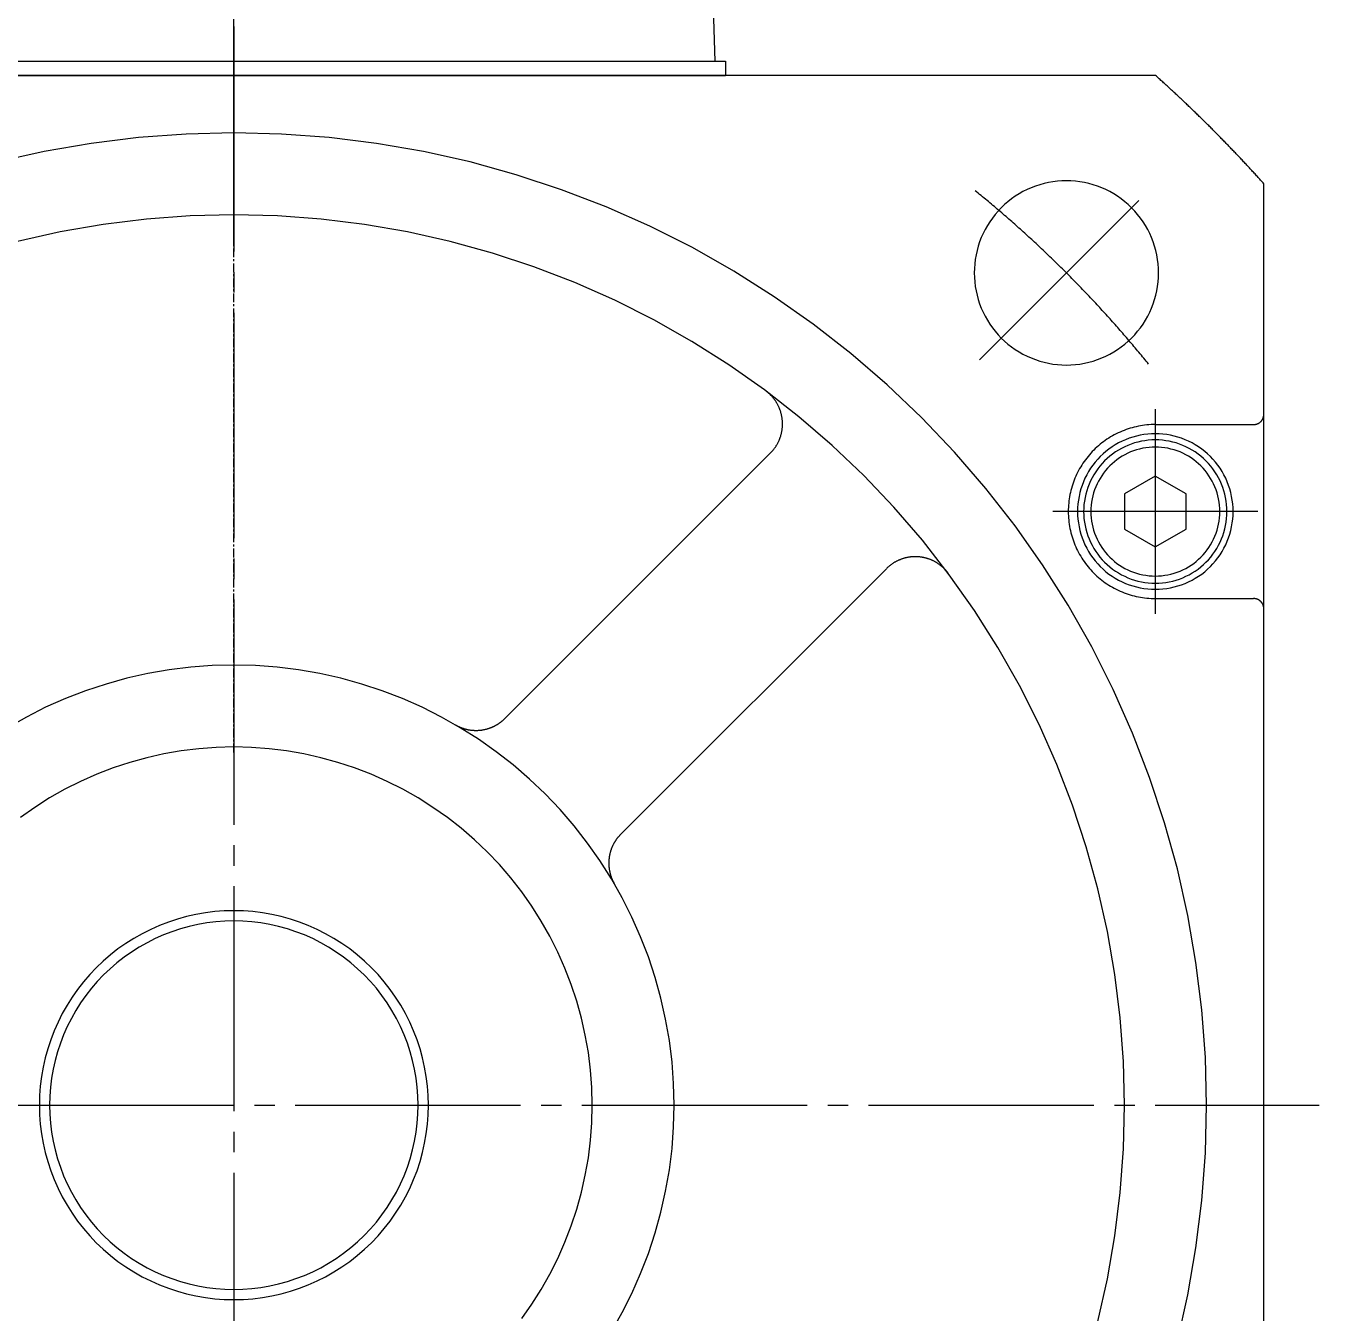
# Model space of a CAD drawing. Extents: x 0 to 632, y 0 to 332.
# Drawn here: x 569.2 to 632.3, y 216.3 to 279.2 of the extents above; entities that cross this region are included whole.
import ezdxf

# ---------------------------------------------------------------- set-up
doc = ezdxf.new("R2010")
doc.units = 0
doc.linetypes.add('DASH_CENTER', pattern=[14, 11, -1, 1, -1])
doc.layers.get('0').update_dxf_attribs({"linetype": 'CONTINUOUS'})

# ---------------------------------------------------------------- blocks, each defined once
blk = doc.blocks.new('TOP', base_point=(-57215.3, 16665.6))
at = {"color": 1, "linetype": 'DASH_CENTER'}
for p, q in [((-21952.1, 16121), (-21952.1, 17679.6)), ((-22688.7, 16324.5), (-22688.7, 16070.5))]:
    blk.add_line(p, q, dxfattribs=at)

msp = doc.modelspace()

# ---------------------------------------------------------------- linework, layer by layer
at = {"color": 1, "linetype": 'DASH_CENTER'}
for p, q in [((579.333, 268.47), (579.333, 332.112)), ((579.333, 279.182), (579.333, 173.482)), ((615.749, 262.898), (624.234, 271.383)), ((624.333, 260.482), (624.333, 250.482)), ((629.333, 255.482), (619.333, 255.482)), ((526.333, 226.482), (632.333, 226.482))]:
    msp.add_line(p, q, dxfattribs=at)
at = {"color": 7, "linetype": 'CONTINUOUS'}
for p, q in [((602.833, 277.482), (601.876, 310.303)), ((555.328, 277.482), (579.333, 277.482)), ((579.333, 277.482), (603.337, 277.482)), ((603.337, 277.482), (603.337, 276.782)), ((624.345, 276.782), (534.32, 276.782)), ((555.328, 276.782), (603.337, 276.782)), ((579.333, 276.782), (602.837, 276.782)), ((629.633, 181.469), (629.633, 271.495)), ((624.333, 259.732), (629.133, 259.732)), ((605.541, 258.347), (592.57, 245.376)), ((624.333, 257.214), (622.833, 256.348)), ((625.833, 256.348), (624.333, 257.214)), ((622.833, 256.348), (622.833, 254.616)), ((625.833, 254.616), (625.833, 256.348)), ((622.833, 254.616), (624.333, 253.75)), ((624.333, 253.75), (625.833, 254.616)), ((611.198, 252.69), (598.227, 239.72)), ((624.333, 251.232), (629.133, 251.232))]:
    msp.add_line(p, q, dxfattribs=at)
for points in [[(629.633, 271.495, 0), (629.594, 271.538, 0), (629.555, 271.582, 0), (629.515, 271.625, 0), (629.476, 271.669, 0), (629.437, 271.712, 0), (629.398, 271.755, 0), (629.359, 271.799, 0), (629.32, 271.842, 0), (629.28, 271.885, 0), (629.241, 271.928, 0), (629.202, 271.972, 0), (629.162, 272.015, 0), (629.123, 272.058, 0), (629.083, 272.101, 0), (629.044, 272.144, 0), (629.004, 272.187, 0), (628.965, 272.23, 0), (628.925, 272.273, 0), (628.885, 272.316, 0), (628.846, 272.359, 0), (628.806, 272.402, 0), (628.766, 272.445, 0), (628.726, 272.487, 0), (628.686, 272.53, 0), (628.647, 272.573, 0), (628.607, 272.615, 0), (628.567, 272.658, 0), (628.527, 272.701, 0), (628.487, 272.743, 0), (628.447, 272.786, 0), (628.406, 272.828, 0), (628.366, 272.871, 0), (628.326, 272.913, 0), (628.286, 272.956, 0), (628.246, 272.998, 0), (628.205, 273.04, 0), (628.165, 273.083, 0), (628.125, 273.125, 0), (628.084, 273.167, 0), (628.044, 273.209, 0), (628.003, 273.252, 0), (627.963, 273.294, 0), (627.922, 273.336, 0), (627.882, 273.378, 0), (627.841, 273.42, 0), (627.8, 273.462, 0), (627.76, 273.504, 0), (627.719, 273.546, 0), (627.678, 273.588, 0), (627.637, 273.629, 0), (627.597, 273.671, 0), (627.556, 273.713, 0), (627.515, 273.755, 0), (627.474, 273.796, 0), (627.433, 273.838, 0), (627.392, 273.88, 0), (627.351, 273.921, 0), (627.31, 273.963, 0), (627.268, 274.004, 0), (627.227, 274.046, 0), (627.186, 274.087, 0), (627.145, 274.129, 0), (627.104, 274.17, 0), (627.062, 274.211, 0), (627.021, 274.253, 0), (626.98, 274.294, 0), (626.938, 274.335, 0), (626.897, 274.376, 0), (626.855, 274.418, 0), (626.814, 274.459, 0), (626.772, 274.5, 0), (626.731, 274.541, 0), (626.689, 274.582, 0), (626.647, 274.623, 0), (626.606, 274.664, 0), (626.564, 274.705, 0), (626.522, 274.746, 0), (626.48, 274.787, 0), (626.438, 274.827, 0), (626.397, 274.868, 0), (626.355, 274.909, 0), (626.313, 274.95, 0), (626.271, 274.99, 0), (626.229, 275.031, 0), (626.187, 275.071, 0), (626.145, 275.112, 0), (626.102, 275.152, 0), (626.06, 275.193, 0), (626.018, 275.233, 0), (625.976, 275.274, 0), (625.934, 275.314, 0), (625.891, 275.354, 0), (625.849, 275.395, 0), (625.807, 275.435, 0), (625.764, 275.475, 0), (625.722, 275.515, 0), (625.679, 275.556, 0), (625.637, 275.596, 0), (625.594, 275.636, 0), (625.552, 275.676, 0), (625.509, 275.716, 0), (625.466, 275.756, 0), (625.424, 275.796, 0), (625.381, 275.836, 0), (625.338, 275.875, 0), (625.295, 275.915, 0), (625.253, 275.955, 0), (625.21, 275.995, 0), (625.167, 276.034, 0), (625.124, 276.074, 0), (625.081, 276.114, 0), (625.038, 276.153, 0), (624.995, 276.193, 0), (624.952, 276.232, 0), (624.909, 276.272, 0), (624.866, 276.311, 0), (624.823, 276.351, 0), (624.779, 276.39, 0), (624.736, 276.429, 0), (624.693, 276.469, 0), (624.65, 276.508, 0), (624.606, 276.547, 0), (624.563, 276.586, 0), (624.519, 276.626, 0), (624.476, 276.665, 0), (624.433, 276.704, 0), (624.389, 276.743, 0), (624.345, 276.782, 0)], [(626.833, 226.482, 0), (626.775, 228.812, 0), (626.604, 231.138, 0), (626.318, 233.451, 0), (625.92, 235.749, 0), (625.409, 238.023, 0), (624.787, 240.27, 0), (624.056, 242.484, 0), (623.217, 244.659, 0), (622.272, 246.791, 0), (621.224, 248.873, 0), (620.075, 250.902, 0), (618.827, 252.871, 0), (617.485, 254.777, 0), (616.051, 256.615, 0), (614.528, 258.381, 0), (612.92, 260.069, 0), (611.232, 261.677, 0), (609.466, 263.2, 0), (607.628, 264.634, 0), (605.722, 265.977, 0), (603.752, 267.224, 0), (601.724, 268.373, 0), (599.641, 269.421, 0), (597.51, 270.366, 0), (595.335, 271.205, 0), (593.121, 271.936, 0), (590.874, 272.558, 0), (588.599, 273.069, 0), (586.302, 273.468, 0), (583.988, 273.753, 0), (581.663, 273.925, 0), (579.333, 273.982, 0), (577.002, 273.925, 0), (574.677, 273.753, 0), (572.363, 273.468, 0), (570.066, 273.069, 0), (567.791, 272.558, 0)], [(624.491, 267.14, 0), (624.486, 267.361, 0), (624.47, 267.581, 0), (624.443, 267.801, 0), (624.405, 268.018, 0), (624.356, 268.234, 0), (624.297, 268.447, 0), (624.228, 268.656, 0), (624.149, 268.862, 0), (624.059, 269.064, 0), (623.96, 269.262, 0), (623.851, 269.454, 0), (623.733, 269.64, 0), (623.606, 269.821, 0), (623.47, 269.995, 0), (623.326, 270.162, 0), (623.173, 270.322, 0), (623.013, 270.475, 0), (622.846, 270.619, 0), (622.672, 270.755, 0), (622.491, 270.882, 0), (622.305, 271, 0), (622.113, 271.109, 0), (621.915, 271.208, 0), (621.713, 271.298, 0), (621.507, 271.377, 0), (621.298, 271.447, 0), (621.085, 271.506, 0), (620.869, 271.554, 0), (620.652, 271.592, 0), (620.432, 271.619, 0), (620.212, 271.635, 0), (619.991, 271.64, 0), (619.77, 271.635, 0), (619.55, 271.619, 0), (619.331, 271.592, 0), (619.113, 271.554, 0), (618.898, 271.506, 0), (618.685, 271.447, 0), (618.475, 271.377, 0), (618.269, 271.298, 0), (618.067, 271.208, 0), (617.87, 271.109, 0), (617.678, 271, 0), (617.491, 270.882, 0), (617.311, 270.755, 0), (617.136, 270.619, 0), (616.969, 270.475, 0), (616.809, 270.322, 0), (616.657, 270.162, 0), (616.513, 269.995, 0), (616.377, 269.821, 0), (616.25, 269.64, 0), (616.131, 269.454, 0), (616.023, 269.262, 0), (615.923, 269.064, 0), (615.834, 268.862, 0), (615.754, 268.656, 0), (615.685, 268.447, 0), (615.626, 268.234, 0), (615.578, 268.018, 0), (615.54, 267.801, 0), (615.513, 267.581, 0), (615.497, 267.361, 0), (615.491, 267.14, 0), (615.497, 266.92, 0), (615.513, 266.699, 0), (615.54, 266.48, 0), (615.578, 266.262, 0), (615.626, 266.047, 0), (615.685, 265.834, 0), (615.754, 265.624, 0), (615.834, 265.418, 0), (615.923, 265.216, 0), (616.023, 265.019, 0), (616.131, 264.827, 0), (616.25, 264.64, 0), (616.377, 264.46, 0), (616.513, 264.286, 0), (616.657, 264.118, 0), (616.809, 263.958, 0), (616.969, 263.806, 0), (617.136, 263.662, 0), (617.311, 263.526, 0), (617.491, 263.399, 0), (617.678, 263.281, 0), (617.87, 263.172, 0), (618.067, 263.072, 0), (618.269, 262.983, 0), (618.475, 262.903, 0), (618.685, 262.834, 0), (618.898, 262.775, 0), (619.113, 262.727, 0), (619.331, 262.689, 0), (619.55, 262.662, 0), (619.77, 262.646, 0), (619.991, 262.64, 0), (620.212, 262.646, 0), (620.432, 262.662, 0), (620.652, 262.689, 0), (620.869, 262.727, 0), (621.085, 262.775, 0), (621.298, 262.834, 0), (621.507, 262.903, 0), (621.713, 262.983, 0), (621.915, 263.072, 0), (622.113, 263.172, 0), (622.305, 263.281, 0), (622.491, 263.399, 0), (622.672, 263.526, 0), (622.846, 263.662, 0), (623.013, 263.806, 0), (623.173, 263.958, 0), (623.326, 264.118, 0), (623.47, 264.286, 0), (623.606, 264.46, 0), (623.733, 264.64, 0), (623.851, 264.827, 0), (623.96, 265.019, 0), (624.059, 265.216, 0), (624.149, 265.418, 0), (624.228, 265.624, 0), (624.297, 265.834, 0), (624.356, 266.047, 0), (624.405, 266.262, 0), (624.443, 266.48, 0), (624.47, 266.699, 0), (624.486, 266.92, 0), (624.491, 267.14, 0)], [(622.833, 226.482, 0), (622.78, 228.616, 0), (622.623, 230.746, 0), (622.362, 232.865, 0), (621.997, 234.968, 0), (621.529, 237.051, 0), (620.959, 239.109, 0), (620.29, 241.136, 0), (619.521, 243.128, 0), (618.656, 245.08, 0), (617.696, 246.988, 0), (616.644, 248.845, 0), (615.502, 250.649, 0), (614.272, 252.395, 0), (612.959, 254.078, 0), (611.564, 255.695, 0), (610.092, 257.241, 0), (608.545, 258.713, 0), (606.929, 260.108, 0), (605.246, 261.421, 0), (603.5, 262.651, 0), (601.696, 263.793, 0), (599.838, 264.845, 0), (597.931, 265.805, 0), (595.979, 266.671, 0), (593.987, 267.439, 0), (591.96, 268.109, 0), (589.902, 268.678, 0), (587.819, 269.146, 0), (585.715, 269.511, 0), (583.596, 269.772, 0), (581.467, 269.929, 0), (579.333, 269.982, 0), (577.198, 269.929, 0), (575.069, 269.772, 0), (572.95, 269.511, 0), (570.846, 269.146, 0), (568.763, 268.678, 0)], [(605.541, 258.347, 0), (605.56, 258.366, 0), (605.578, 258.385, 0), (605.596, 258.405, 0), (605.615, 258.425, 0), (605.632, 258.445, 0), (605.65, 258.465, 0), (605.667, 258.486, 0), (605.684, 258.506, 0), (605.701, 258.527, 0), (605.717, 258.548, 0), (605.733, 258.57, 0), (605.749, 258.592, 0), (605.765, 258.613, 0), (605.78, 258.635, 0), (605.795, 258.658, 0), (605.809, 258.68, 0), (605.824, 258.703, 0), (605.838, 258.726, 0), (605.851, 258.749, 0), (605.865, 258.772, 0), (605.878, 258.795, 0), (605.891, 258.819, 0), (605.903, 258.843, 0), (605.915, 258.867, 0), (605.927, 258.891, 0), (605.939, 258.915, 0), (605.95, 258.939, 0), (605.961, 258.964, 0), (605.971, 258.988, 0), (605.981, 259.013, 0), (605.991, 259.038, 0), (606.001, 259.063, 0), (606.01, 259.088, 0), (606.019, 259.114, 0), (606.027, 259.139, 0), (606.036, 259.165, 0), (606.043, 259.19, 0), (606.051, 259.216, 0), (606.058, 259.242, 0), (606.065, 259.268, 0), (606.071, 259.294, 0), (606.077, 259.32, 0), (606.083, 259.346, 0), (606.088, 259.372, 0), (606.093, 259.399, 0), (606.098, 259.425, 0), (606.102, 259.452, 0), (606.106, 259.478, 0), (606.11, 259.505, 0), (606.113, 259.531, 0), (606.116, 259.558, 0), (606.119, 259.585, 0), (606.121, 259.611, 0), (606.123, 259.638, 0), (606.124, 259.665, 0), (606.125, 259.692, 0), (606.126, 259.718, 0), (606.127, 259.745, 0), (606.127, 259.772, 0), (606.126, 259.799, 0), (606.126, 259.826, 0), (606.124, 259.852, 0), (606.123, 259.879, 0), (606.121, 259.906, 0), (606.119, 259.933, 0), (606.117, 259.959, 0), (606.114, 259.986, 0), (606.111, 260.013, 0), (606.107, 260.039, 0), (606.103, 260.066, 0), (606.099, 260.092, 0), (606.094, 260.119, 0), (606.089, 260.145, 0), (606.084, 260.171, 0), (606.078, 260.197, 0), (606.072, 260.224, 0), (606.066, 260.25, 0), (606.059, 260.276, 0), (606.052, 260.301, 0), (606.045, 260.327, 0), (606.037, 260.353, 0), (606.029, 260.378, 0), (606.02, 260.404, 0), (606.012, 260.429, 0), (606.003, 260.454, 0), (605.993, 260.48, 0), (605.983, 260.504, 0), (605.973, 260.529, 0), (605.963, 260.554, 0), (605.952, 260.579, 0), (605.941, 260.603, 0), (605.929, 260.627, 0), (605.918, 260.651, 0), (605.905, 260.675, 0), (605.893, 260.699, 0), (605.88, 260.723, 0), (605.867, 260.746, 0), (605.854, 260.769, 0), (605.84, 260.792, 0), (605.826, 260.815, 0), (605.812, 260.838, 0), (605.797, 260.86, 0), (605.782, 260.883, 0), (605.767, 260.905, 0), (605.752, 260.927, 0), (605.736, 260.948, 0), (605.72, 260.97, 0), (605.704, 260.991, 0), (605.687, 261.012, 0), (605.67, 261.033, 0), (605.653, 261.053, 0), (605.635, 261.074, 0), (605.618, 261.094, 0), (605.6, 261.114, 0), (605.581, 261.133, 0), (605.563, 261.153, 0), (605.544, 261.172, 0), (605.525, 261.191, 0), (605.506, 261.209, 0), (605.486, 261.228, 0), (605.466, 261.246, 0), (605.446, 261.264, 0), (605.426, 261.281, 0), (605.406, 261.298, 0), (605.385, 261.315, 0), (605.364, 261.332, 0), (605.343, 261.349, 0), (605.321, 261.365, 0)], [(629.133, 259.732, 0), (629.139, 259.732, 0), (629.145, 259.732, 0), (629.151, 259.732, 0), (629.157, 259.732, 0), (629.163, 259.733, 0), (629.169, 259.733, 0), (629.175, 259.734, 0), (629.182, 259.734, 0), (629.188, 259.735, 0), (629.194, 259.736, 0), (629.2, 259.736, 0), (629.206, 259.737, 0), (629.212, 259.738, 0), (629.218, 259.739, 0), (629.224, 259.74, 0), (629.23, 259.741, 0), (629.236, 259.743, 0), (629.242, 259.744, 0), (629.248, 259.745, 0), (629.254, 259.747, 0), (629.26, 259.748, 0), (629.266, 259.75, 0), (629.272, 259.752, 0), (629.278, 259.753, 0), (629.284, 259.755, 0), (629.289, 259.757, 0), (629.295, 259.759, 0), (629.301, 259.761, 0), (629.307, 259.763, 0), (629.313, 259.765, 0), (629.318, 259.768, 0), (629.324, 259.77, 0), (629.33, 259.772, 0), (629.335, 259.775, 0), (629.341, 259.777, 0), (629.346, 259.78, 0), (629.352, 259.782, 0), (629.357, 259.785, 0), (629.363, 259.788, 0), (629.368, 259.791, 0), (629.374, 259.794, 0), (629.379, 259.797, 0), (629.384, 259.8, 0), (629.39, 259.803, 0), (629.395, 259.806, 0), (629.4, 259.809, 0), (629.405, 259.813, 0), (629.41, 259.816, 0), (629.415, 259.819, 0), (629.42, 259.823, 0), (629.425, 259.827, 0), (629.43, 259.83, 0), (629.435, 259.834, 0), (629.44, 259.838, 0), (629.445, 259.841, 0), (629.45, 259.845, 0), (629.455, 259.849, 0), (629.459, 259.853, 0), (629.464, 259.857, 0), (629.468, 259.861, 0), (629.473, 259.865, 0), (629.477, 259.87, 0), (629.482, 259.874, 0), (629.486, 259.878, 0), (629.49, 259.883, 0), (629.495, 259.887, 0), (629.499, 259.891, 0), (629.503, 259.896, 0), (629.507, 259.901, 0), (629.511, 259.905, 0), (629.515, 259.91, 0), (629.519, 259.915, 0), (629.523, 259.919, 0), (629.527, 259.924, 0), (629.531, 259.929, 0), (629.534, 259.934, 0), (629.538, 259.939, 0), (629.541, 259.944, 0), (629.545, 259.949, 0), (629.548, 259.954, 0), (629.552, 259.959, 0), (629.555, 259.964, 0), (629.558, 259.969, 0), (629.561, 259.975, 0), (629.565, 259.98, 0), (629.568, 259.985, 0), (629.571, 259.991, 0), (629.574, 259.996, 0), (629.576, 260.001, 0), (629.579, 260.007, 0), (629.582, 260.012, 0), (629.585, 260.018, 0), (629.587, 260.024, 0), (629.59, 260.029, 0), (629.592, 260.035, 0), (629.595, 260.04, 0), (629.597, 260.046, 0), (629.599, 260.052, 0), (629.601, 260.058, 0), (629.603, 260.063, 0), (629.605, 260.069, 0), (629.607, 260.075, 0), (629.609, 260.081, 0), (629.611, 260.087, 0), (629.613, 260.092, 0), (629.614, 260.098, 0), (629.616, 260.104, 0), (629.618, 260.11, 0), (629.619, 260.116, 0), (629.62, 260.122, 0), (629.622, 260.128, 0), (629.623, 260.134, 0), (629.624, 260.14, 0), (629.625, 260.146, 0), (629.626, 260.152, 0), (629.627, 260.158, 0), (629.628, 260.164, 0), (629.629, 260.171, 0), (629.63, 260.177, 0), (629.63, 260.183, 0), (629.631, 260.189, 0), (629.631, 260.195, 0), (629.632, 260.201, 0), (629.632, 260.207, 0), (629.632, 260.213, 0), (629.632, 260.219, 0), (629.633, 260.226, 0), (629.633, 260.232, 0)], [(624.333, 259.732, 0), (624.228, 259.73, 0), (624.124, 259.727, 0), (624.02, 259.72, 0), (623.916, 259.711, 0), (623.812, 259.7, 0), (623.709, 259.686, 0), (623.606, 259.669, 0), (623.503, 259.65, 0), (623.401, 259.628, 0), (623.3, 259.604, 0), (623.199, 259.578, 0), (623.099, 259.549, 0), (622.999, 259.517, 0), (622.901, 259.483, 0), (622.803, 259.447, 0), (622.706, 259.408, 0), (622.61, 259.367, 0), (622.515, 259.324, 0), (622.422, 259.278, 0), (622.329, 259.23, 0), (622.238, 259.18, 0), (622.148, 259.127, 0), (622.059, 259.072, 0), (621.971, 259.016, 0), (621.885, 258.956, 0), (621.801, 258.895, 0), (621.718, 258.832, 0), (621.636, 258.767, 0), (621.557, 258.7, 0), (621.478, 258.631, 0), (621.402, 258.56, 0), (621.327, 258.487, 0), (621.255, 258.412, 0), (621.184, 258.336, 0), (621.114, 258.258, 0), (621.047, 258.178, 0), (620.982, 258.096, 0), (620.919, 258.013, 0), (620.858, 257.929, 0), (620.799, 257.843, 0), (620.742, 257.755, 0), (620.687, 257.667, 0), (620.635, 257.577, 0), (620.584, 257.485, 0), (620.536, 257.393, 0), (620.491, 257.299, 0), (620.447, 257.204, 0), (620.406, 257.108, 0), (620.367, 257.011, 0), (620.331, 256.914, 0), (620.297, 256.815, 0), (620.266, 256.715, 0), (620.237, 256.615, 0), (620.21, 256.514, 0), (620.186, 256.413, 0), (620.164, 256.311, 0), (620.145, 256.208, 0), (620.129, 256.105, 0), (620.115, 256.002, 0), (620.103, 255.898, 0), (620.094, 255.794, 0), (620.088, 255.69, 0), (620.084, 255.586, 0), (620.083, 255.482, 0), (620.084, 255.377, 0), (620.088, 255.273, 0), (620.094, 255.169, 0), (620.103, 255.065, 0), (620.115, 254.962, 0), (620.129, 254.858, 0), (620.145, 254.755, 0), (620.164, 254.653, 0), (620.186, 254.551, 0), (620.21, 254.449, 0), (620.237, 254.348, 0), (620.266, 254.248, 0), (620.297, 254.149, 0), (620.331, 254.05, 0), (620.367, 253.952, 0), (620.406, 253.855, 0), (620.447, 253.759, 0), (620.491, 253.665, 0), (620.536, 253.571, 0), (620.584, 253.478, 0), (620.635, 253.387, 0), (620.687, 253.297, 0), (620.742, 253.208, 0), (620.799, 253.121, 0), (620.858, 253.035, 0), (620.919, 252.95, 0), (620.982, 252.867, 0), (621.047, 252.786, 0), (621.114, 252.706, 0), (621.184, 252.628, 0), (621.255, 252.551, 0), (621.327, 252.477, 0), (621.402, 252.404, 0), (621.478, 252.333, 0), (621.557, 252.264, 0), (621.636, 252.196, 0), (621.718, 252.131, 0), (621.801, 252.068, 0), (621.885, 252.007, 0), (621.971, 251.948, 0), (622.059, 251.891, 0), (622.148, 251.836, 0), (622.238, 251.784, 0), (622.329, 251.734, 0), (622.422, 251.686, 0), (622.515, 251.64, 0), (622.61, 251.596, 0), (622.706, 251.555, 0), (622.803, 251.517, 0), (622.901, 251.48, 0), (622.999, 251.446, 0), (623.099, 251.415, 0), (623.199, 251.386, 0), (623.3, 251.359, 0), (623.401, 251.335, 0), (623.503, 251.313, 0), (623.606, 251.294, 0), (623.709, 251.278, 0), (623.812, 251.264, 0), (623.916, 251.252, 0), (624.02, 251.243, 0), (624.124, 251.237, 0), (624.228, 251.233, 0), (624.333, 251.232, 0)], [(628.133, 255.482, 0), (628.128, 255.668, 0), (628.114, 255.854, 0), (628.091, 256.039, 0), (628.06, 256.223, 0), (628.019, 256.405, 0), (627.969, 256.585, 0), (627.91, 256.762, 0), (627.843, 256.936, 0), (627.768, 257.106, 0), (627.684, 257.273, 0), (627.592, 257.435, 0), (627.492, 257.593, 0), (627.385, 257.745, 0), (627.27, 257.892, 0), (627.148, 258.034, 0), (627.02, 258.169, 0), (626.885, 258.297, 0), (626.743, 258.419, 0), (626.596, 258.534, 0), (626.444, 258.641, 0), (626.286, 258.741, 0), (626.124, 258.833, 0), (625.957, 258.917, 0), (625.787, 258.992, 0), (625.613, 259.06, 0), (625.436, 259.118, 0), (625.256, 259.168, 0), (625.074, 259.209, 0), (624.89, 259.241, 0), (624.705, 259.263, 0), (624.519, 259.277, 0), (624.333, 259.282, 0), (624.146, 259.277, 0), (623.96, 259.263, 0), (623.775, 259.241, 0), (623.591, 259.209, 0), (623.409, 259.168, 0), (623.23, 259.118, 0), (623.052, 259.06, 0), (622.878, 258.992, 0), (622.708, 258.917, 0), (622.541, 258.833, 0), (622.379, 258.741, 0), (622.221, 258.641, 0), (622.069, 258.534, 0), (621.922, 258.419, 0), (621.781, 258.297, 0), (621.646, 258.169, 0), (621.517, 258.034, 0), (621.395, 257.892, 0), (621.28, 257.745, 0), (621.173, 257.593, 0), (621.073, 257.435, 0), (620.981, 257.273, 0), (620.897, 257.106, 0), (620.822, 256.936, 0), (620.755, 256.762, 0), (620.696, 256.585, 0), (620.646, 256.405, 0), (620.606, 256.223, 0), (620.574, 256.039, 0), (620.551, 255.854, 0), (620.537, 255.668, 0), (620.533, 255.482, 0), (620.537, 255.295, 0), (620.551, 255.109, 0), (620.574, 254.924, 0), (620.606, 254.74, 0), (620.646, 254.558, 0), (620.696, 254.379, 0), (620.755, 254.202, 0), (620.822, 254.028, 0), (620.897, 253.857, 0), (620.981, 253.69, 0), (621.073, 253.528, 0), (621.173, 253.371, 0), (621.28, 253.218, 0), (621.395, 253.071, 0), (621.517, 252.93, 0), (621.646, 252.795, 0), (621.781, 252.666, 0), (621.922, 252.544, 0), (622.069, 252.43, 0), (622.221, 252.322, 0), (622.379, 252.222, 0), (622.541, 252.13, 0), (622.708, 252.047, 0), (622.878, 251.971, 0), (623.052, 251.904, 0), (623.23, 251.845, 0), (623.409, 251.796, 0), (623.591, 251.755, 0), (623.775, 251.723, 0), (623.96, 251.7, 0), (624.146, 251.686, 0), (624.333, 251.682, 0), (624.519, 251.686, 0), (624.705, 251.7, 0), (624.89, 251.723, 0), (625.074, 251.755, 0), (625.256, 251.796, 0), (625.436, 251.845, 0), (625.613, 251.904, 0), (625.787, 251.971, 0), (625.957, 252.047, 0), (626.124, 252.13, 0), (626.286, 252.222, 0), (626.444, 252.322, 0), (626.596, 252.43, 0), (626.743, 252.544, 0), (626.885, 252.666, 0), (627.02, 252.795, 0), (627.148, 252.93, 0), (627.27, 253.071, 0), (627.385, 253.218, 0), (627.492, 253.371, 0), (627.592, 253.528, 0), (627.684, 253.69, 0), (627.768, 253.857, 0), (627.843, 254.028, 0), (627.91, 254.202, 0), (627.969, 254.379, 0), (628.019, 254.558, 0), (628.06, 254.74, 0), (628.091, 254.924, 0), (628.114, 255.109, 0), (628.128, 255.295, 0), (628.133, 255.482, 0)], [(627.833, 255.482, 0), (627.828, 255.653, 0), (627.816, 255.825, 0), (627.795, 255.995, 0), (627.765, 256.165, 0), (627.728, 256.332, 0), (627.682, 256.498, 0), (627.628, 256.661, 0), (627.566, 256.821, 0), (627.497, 256.978, 0), (627.419, 257.132, 0), (627.335, 257.281, 0), (627.243, 257.426, 0), (627.144, 257.567, 0), (627.038, 257.702, 0), (626.926, 257.832, 0), (626.807, 257.957, 0), (626.683, 258.075, 0), (626.553, 258.187, 0), (626.418, 258.293, 0), (626.277, 258.392, 0), (626.132, 258.484, 0), (625.982, 258.568, 0), (625.829, 258.646, 0), (625.672, 258.715, 0), (625.512, 258.777, 0), (625.349, 258.831, 0), (625.183, 258.877, 0), (625.015, 258.915, 0), (624.846, 258.944, 0), (624.676, 258.965, 0), (624.504, 258.978, 0), (624.333, 258.982, 0), (624.161, 258.978, 0), (623.99, 258.965, 0), (623.819, 258.944, 0), (623.65, 258.915, 0), (623.482, 258.877, 0), (623.317, 258.831, 0), (623.153, 258.777, 0), (622.993, 258.715, 0), (622.836, 258.646, 0), (622.683, 258.568, 0), (622.533, 258.484, 0), (622.388, 258.392, 0), (622.248, 258.293, 0), (622.112, 258.187, 0), (621.982, 258.075, 0), (621.858, 257.957, 0), (621.739, 257.832, 0), (621.627, 257.702, 0), (621.521, 257.567, 0), (621.422, 257.426, 0), (621.331, 257.281, 0), (621.246, 257.132, 0), (621.169, 256.978, 0), (621.099, 256.821, 0), (621.037, 256.661, 0), (620.983, 256.498, 0), (620.937, 256.332, 0), (620.9, 256.165, 0), (620.87, 255.995, 0), (620.849, 255.825, 0), (620.837, 255.653, 0), (620.833, 255.482, 0), (620.837, 255.31, 0), (620.849, 255.139, 0), (620.87, 254.968, 0), (620.9, 254.799, 0), (620.937, 254.631, 0), (620.983, 254.466, 0), (621.037, 254.303, 0), (621.099, 254.142, 0), (621.169, 253.985, 0), (621.246, 253.832, 0), (621.331, 253.682, 0), (621.422, 253.537, 0), (621.521, 253.397, 0), (621.627, 253.261, 0), (621.739, 253.131, 0), (621.858, 253.007, 0), (621.982, 252.888, 0), (622.112, 252.776, 0), (622.248, 252.671, 0), (622.388, 252.572, 0), (622.533, 252.48, 0), (622.683, 252.395, 0), (622.836, 252.318, 0), (622.993, 252.248, 0), (623.153, 252.186, 0), (623.317, 252.132, 0), (623.482, 252.087, 0), (623.65, 252.049, 0), (623.819, 252.02, 0), (623.99, 251.999, 0), (624.161, 251.986, 0), (624.333, 251.982, 0), (624.504, 251.986, 0), (624.676, 251.999, 0), (624.846, 252.02, 0), (625.015, 252.049, 0), (625.183, 252.087, 0), (625.349, 252.132, 0), (625.512, 252.186, 0), (625.672, 252.248, 0), (625.829, 252.318, 0), (625.982, 252.395, 0), (626.132, 252.48, 0), (626.277, 252.572, 0), (626.418, 252.671, 0), (626.553, 252.776, 0), (626.683, 252.888, 0), (626.807, 253.007, 0), (626.926, 253.131, 0), (627.038, 253.261, 0), (627.144, 253.397, 0), (627.243, 253.537, 0), (627.335, 253.682, 0), (627.419, 253.832, 0), (627.497, 253.985, 0), (627.566, 254.142, 0), (627.628, 254.303, 0), (627.682, 254.466, 0), (627.728, 254.631, 0), (627.765, 254.799, 0), (627.795, 254.968, 0), (627.816, 255.139, 0), (627.828, 255.31, 0), (627.833, 255.482, 0)], [(627.483, 255.482, 0), (627.479, 255.636, 0), (627.467, 255.791, 0), (627.448, 255.944, 0), (627.422, 256.096, 0), (627.388, 256.247, 0), (627.347, 256.396, 0), (627.298, 256.543, 0), (627.243, 256.687, 0), (627.18, 256.829, 0), (627.111, 256.967, 0), (627.034, 257.101, 0), (626.952, 257.232, 0), (626.863, 257.358, 0), (626.768, 257.48, 0), (626.667, 257.597, 0), (626.56, 257.709, 0), (626.448, 257.816, 0), (626.331, 257.917, 0), (626.209, 258.012, 0), (626.083, 258.101, 0), (625.952, 258.184, 0), (625.817, 258.26, 0), (625.679, 258.329, 0), (625.538, 258.392, 0), (625.394, 258.448, 0), (625.247, 258.496, 0), (625.098, 258.537, 0), (624.947, 258.571, 0), (624.795, 258.598, 0), (624.641, 258.617, 0), (624.487, 258.628, 0), (624.333, 258.632, 0), (624.178, 258.628, 0), (624.024, 258.617, 0), (623.87, 258.598, 0), (623.718, 258.571, 0), (623.567, 258.537, 0), (623.418, 258.496, 0), (623.271, 258.448, 0), (623.127, 258.392, 0), (622.986, 258.329, 0), (622.848, 258.26, 0), (622.713, 258.184, 0), (622.583, 258.101, 0), (622.456, 258.012, 0), (622.334, 257.917, 0), (622.217, 257.816, 0), (622.105, 257.709, 0), (621.999, 257.597, 0), (621.898, 257.48, 0), (621.802, 257.358, 0), (621.713, 257.232, 0), (621.631, 257.101, 0), (621.555, 256.967, 0), (621.485, 256.829, 0), (621.422, 256.687, 0), (621.367, 256.543, 0), (621.318, 256.396, 0), (621.277, 256.247, 0), (621.243, 256.096, 0), (621.217, 255.944, 0), (621.198, 255.791, 0), (621.186, 255.636, 0), (621.183, 255.482, 0), (621.186, 255.327, 0), (621.198, 255.173, 0), (621.217, 255.02, 0), (621.243, 254.867, 0), (621.277, 254.716, 0), (621.318, 254.567, 0), (621.367, 254.421, 0), (621.422, 254.276, 0), (621.485, 254.135, 0), (621.555, 253.997, 0), (621.631, 253.862, 0), (621.713, 253.732, 0), (621.802, 253.605, 0), (621.898, 253.483, 0), (621.999, 253.366, 0), (622.105, 253.254, 0), (622.217, 253.148, 0), (622.334, 253.047, 0), (622.456, 252.952, 0), (622.583, 252.863, 0), (622.713, 252.78, 0), (622.848, 252.704, 0), (622.986, 252.634, 0), (623.127, 252.572, 0), (623.271, 252.516, 0), (623.418, 252.467, 0), (623.567, 252.426, 0), (623.718, 252.392, 0), (623.87, 252.366, 0), (624.024, 252.347, 0), (624.178, 252.336, 0), (624.333, 252.332, 0), (624.487, 252.336, 0), (624.641, 252.347, 0), (624.795, 252.366, 0), (624.947, 252.392, 0), (625.098, 252.426, 0), (625.247, 252.467, 0), (625.394, 252.516, 0), (625.538, 252.572, 0), (625.679, 252.634, 0), (625.817, 252.704, 0), (625.952, 252.78, 0), (626.083, 252.863, 0), (626.209, 252.952, 0), (626.331, 253.047, 0), (626.448, 253.148, 0), (626.56, 253.254, 0), (626.667, 253.366, 0), (626.768, 253.483, 0), (626.863, 253.605, 0), (626.952, 253.732, 0), (627.034, 253.862, 0), (627.111, 253.997, 0), (627.18, 254.135, 0), (627.243, 254.276, 0), (627.298, 254.421, 0), (627.347, 254.567, 0), (627.388, 254.716, 0), (627.422, 254.867, 0), (627.448, 255.02, 0), (627.467, 255.173, 0), (627.479, 255.327, 0), (627.483, 255.482, 0)], [(614.216, 252.471, 0), (614.2, 252.492, 0), (614.183, 252.513, 0), (614.166, 252.534, 0), (614.149, 252.555, 0), (614.132, 252.575, 0), (614.114, 252.596, 0), (614.097, 252.616, 0), (614.079, 252.635, 0), (614.06, 252.655, 0), (614.042, 252.674, 0), (614.023, 252.693, 0), (614.004, 252.712, 0), (613.984, 252.731, 0), (613.965, 252.749, 0), (613.945, 252.767, 0), (613.925, 252.785, 0), (613.904, 252.802, 0), (613.884, 252.819, 0), (613.863, 252.836, 0), (613.842, 252.853, 0), (613.821, 252.869, 0), (613.799, 252.885, 0), (613.777, 252.901, 0), (613.756, 252.916, 0), (613.733, 252.932, 0), (613.711, 252.947, 0), (613.689, 252.961, 0), (613.666, 252.975, 0), (613.643, 252.989, 0), (613.62, 253.003, 0), (613.597, 253.016, 0), (613.573, 253.029, 0), (613.55, 253.042, 0), (613.526, 253.055, 0), (613.502, 253.067, 0), (613.478, 253.078, 0), (613.454, 253.09, 0), (613.429, 253.101, 0), (613.405, 253.112, 0), (613.38, 253.122, 0), (613.355, 253.132, 0), (613.33, 253.142, 0), (613.305, 253.152, 0), (613.28, 253.161, 0), (613.255, 253.17, 0), (613.229, 253.178, 0), (613.204, 253.186, 0), (613.178, 253.194, 0), (613.152, 253.201, 0), (613.126, 253.208, 0), (613.1, 253.215, 0), (613.074, 253.221, 0), (613.048, 253.228, 0), (613.022, 253.233, 0), (612.996, 253.239, 0), (612.969, 253.243, 0), (612.943, 253.248, 0), (612.917, 253.252, 0), (612.89, 253.256, 0), (612.864, 253.26, 0), (612.837, 253.263, 0), (612.81, 253.266, 0), (612.784, 253.268, 0), (612.757, 253.27, 0), (612.73, 253.272, 0), (612.703, 253.274, 0), (612.676, 253.275, 0), (612.65, 253.275, 0), (612.623, 253.276, 0), (612.596, 253.276, 0), (612.569, 253.275, 0), (612.542, 253.275, 0), (612.516, 253.273, 0), (612.489, 253.272, 0), (612.462, 253.27, 0), (612.435, 253.268, 0), (612.409, 253.265, 0), (612.382, 253.262, 0), (612.355, 253.259, 0), (612.329, 253.256, 0), (612.302, 253.252, 0), (612.276, 253.247, 0), (612.25, 253.243, 0), (612.223, 253.238, 0), (612.197, 253.232, 0), (612.171, 253.226, 0), (612.145, 253.22, 0), (612.119, 253.214, 0), (612.093, 253.207, 0), (612.067, 253.2, 0), (612.041, 253.193, 0), (612.015, 253.185, 0), (611.99, 253.177, 0), (611.964, 253.168, 0), (611.939, 253.159, 0), (611.914, 253.15, 0), (611.889, 253.141, 0), (611.864, 253.131, 0), (611.839, 253.12, 0), (611.815, 253.11, 0), (611.79, 253.099, 0), (611.766, 253.088, 0), (611.741, 253.076, 0), (611.717, 253.065, 0), (611.693, 253.052, 0), (611.67, 253.04, 0), (611.646, 253.027, 0), (611.623, 253.014, 0), (611.6, 253.001, 0), (611.577, 252.987, 0), (611.554, 252.973, 0), (611.531, 252.959, 0), (611.509, 252.944, 0), (611.486, 252.929, 0), (611.464, 252.914, 0), (611.442, 252.898, 0), (611.421, 252.882, 0), (611.399, 252.866, 0), (611.378, 252.85, 0), (611.357, 252.833, 0), (611.336, 252.816, 0), (611.316, 252.799, 0), (611.296, 252.781, 0), (611.275, 252.764, 0), (611.256, 252.746, 0), (611.236, 252.727, 0), (611.217, 252.709, 0), (611.198, 252.69, 0)], [(629.633, 250.732, 0), (629.633, 250.738, 0), (629.632, 250.744, 0), (629.632, 250.75, 0), (629.632, 250.756, 0), (629.632, 250.762, 0), (629.631, 250.769, 0), (629.631, 250.775, 0), (629.63, 250.781, 0), (629.63, 250.787, 0), (629.629, 250.793, 0), (629.628, 250.799, 0), (629.627, 250.805, 0), (629.626, 250.811, 0), (629.625, 250.817, 0), (629.624, 250.823, 0), (629.623, 250.829, 0), (629.622, 250.835, 0), (629.62, 250.841, 0), (629.619, 250.847, 0), (629.618, 250.853, 0), (629.616, 250.859, 0), (629.614, 250.865, 0), (629.613, 250.871, 0), (629.611, 250.877, 0), (629.609, 250.883, 0), (629.607, 250.889, 0), (629.605, 250.894, 0), (629.603, 250.9, 0), (629.601, 250.906, 0), (629.599, 250.912, 0), (629.597, 250.917, 0), (629.595, 250.923, 0), (629.592, 250.929, 0), (629.59, 250.934, 0), (629.587, 250.94, 0), (629.585, 250.946, 0), (629.582, 250.951, 0), (629.579, 250.957, 0), (629.576, 250.962, 0), (629.574, 250.967, 0), (629.571, 250.973, 0), (629.568, 250.978, 0), (629.565, 250.984, 0), (629.561, 250.989, 0), (629.558, 250.994, 0), (629.555, 250.999, 0), (629.552, 251.004, 0), (629.548, 251.01, 0), (629.545, 251.015, 0), (629.541, 251.02, 0), (629.538, 251.025, 0), (629.534, 251.03, 0), (629.531, 251.035, 0), (629.527, 251.039, 0), (629.523, 251.044, 0), (629.519, 251.049, 0), (629.515, 251.054, 0), (629.511, 251.058, 0), (629.507, 251.063, 0), (629.503, 251.068, 0), (629.499, 251.072, 0), (629.495, 251.077, 0), (629.49, 251.081, 0), (629.486, 251.085, 0), (629.482, 251.09, 0), (629.477, 251.094, 0), (629.473, 251.098, 0), (629.468, 251.102, 0), (629.464, 251.106, 0), (629.459, 251.11, 0), (629.455, 251.114, 0), (629.45, 251.118, 0), (629.445, 251.122, 0), (629.44, 251.126, 0), (629.435, 251.13, 0), (629.43, 251.133, 0), (629.425, 251.137, 0), (629.42, 251.141, 0), (629.415, 251.144, 0), (629.41, 251.147, 0), (629.405, 251.151, 0), (629.4, 251.154, 0), (629.395, 251.157, 0), (629.39, 251.161, 0), (629.384, 251.164, 0), (629.379, 251.167, 0), (629.374, 251.17, 0), (629.368, 251.173, 0), (629.363, 251.176, 0), (629.357, 251.178, 0), (629.352, 251.181, 0), (629.346, 251.184, 0), (629.341, 251.186, 0), (629.335, 251.189, 0), (629.33, 251.191, 0), (629.324, 251.194, 0), (629.318, 251.196, 0), (629.313, 251.198, 0), (629.307, 251.2, 0), (629.301, 251.203, 0), (629.295, 251.205, 0), (629.289, 251.207, 0), (629.284, 251.208, 0), (629.278, 251.21, 0), (629.272, 251.212, 0), (629.266, 251.214, 0), (629.26, 251.215, 0), (629.254, 251.217, 0), (629.248, 251.218, 0), (629.242, 251.22, 0), (629.236, 251.221, 0), (629.23, 251.222, 0), (629.224, 251.223, 0), (629.218, 251.224, 0), (629.212, 251.225, 0), (629.206, 251.226, 0), (629.2, 251.227, 0), (629.194, 251.228, 0), (629.188, 251.229, 0), (629.182, 251.229, 0), (629.175, 251.23, 0), (629.169, 251.23, 0), (629.163, 251.231, 0), (629.157, 251.231, 0), (629.151, 251.231, 0), (629.145, 251.232, 0), (629.139, 251.232, 0), (629.133, 251.232, 0)], [(600.833, 226.482, 0), (600.807, 227.537, 0), (600.729, 228.589, 0), (600.6, 229.636, 0), (600.419, 230.676, 0), (600.188, 231.706, 0), (599.907, 232.723, 0), (599.576, 233.725, 0), (599.196, 234.709, 0), (598.768, 235.674, 0), (598.294, 236.617, 0), (597.774, 237.535, 0), (597.209, 238.427, 0), (596.602, 239.289, 0), (595.952, 240.121, 0), (595.263, 240.92, 0), (594.535, 241.685, 0), (593.771, 242.412, 0), (592.972, 243.101, 0), (592.14, 243.751, 0), (591.277, 244.358, 0), (590.386, 244.923, 0), (589.468, 245.443, 0), (588.525, 245.918, 0), (587.56, 246.345, 0), (586.576, 246.725, 0), (585.574, 247.056, 0), (584.557, 247.337, 0), (583.527, 247.569, 0), (582.487, 247.749, 0), (581.44, 247.878, 0), (580.388, 247.956, 0), (579.333, 247.982, 0), (578.278, 247.956, 0), (577.225, 247.878, 0), (576.178, 247.749, 0), (575.138, 247.569, 0), (574.109, 247.337, 0), (573.091, 247.056, 0), (572.089, 246.725, 0), (571.105, 246.345, 0), (570.14, 245.918, 0), (569.198, 245.443, 0), (568.279, 244.923, 0)], [(590.15, 245.062, 0), (590.168, 245.052, 0), (590.186, 245.042, 0), (590.204, 245.032, 0), (590.222, 245.022, 0), (590.24, 245.013, 0), (590.258, 245.004, 0), (590.277, 244.995, 0), (590.295, 244.986, 0), (590.314, 244.977, 0), (590.332, 244.968, 0), (590.351, 244.96, 0), (590.37, 244.952, 0), (590.389, 244.944, 0), (590.408, 244.936, 0), (590.427, 244.928, 0), (590.446, 244.921, 0), (590.465, 244.914, 0), (590.484, 244.907, 0), (590.504, 244.9, 0), (590.523, 244.894, 0), (590.543, 244.887, 0), (590.562, 244.881, 0), (590.582, 244.875, 0), (590.601, 244.869, 0), (590.621, 244.864, 0), (590.641, 244.858, 0), (590.661, 244.853, 0), (590.681, 244.848, 0), (590.701, 244.843, 0), (590.721, 244.839, 0), (590.741, 244.834, 0), (590.761, 244.83, 0), (590.781, 244.826, 0), (590.801, 244.822, 0), (590.821, 244.819, 0), (590.841, 244.816, 0), (590.862, 244.812, 0), (590.882, 244.81, 0), (590.902, 244.807, 0), (590.923, 244.804, 0), (590.943, 244.802, 0), (590.963, 244.8, 0), (590.984, 244.798, 0), (591.004, 244.796, 0), (591.025, 244.795, 0), (591.045, 244.794, 0), (591.066, 244.793, 0), (591.086, 244.792, 0), (591.107, 244.791, 0), (591.127, 244.791, 0), (591.148, 244.791, 0), (591.168, 244.791, 0), (591.189, 244.791, 0), (591.209, 244.791, 0), (591.23, 244.792, 0), (591.25, 244.793, 0), (591.271, 244.794, 0), (591.291, 244.795, 0), (591.312, 244.797, 0), (591.332, 244.798, 0), (591.353, 244.8, 0), (591.373, 244.802, 0), (591.393, 244.805, 0), (591.414, 244.807, 0), (591.434, 244.81, 0), (591.454, 244.813, 0), (591.475, 244.816, 0), (591.495, 244.82, 0), (591.515, 244.823, 0), (591.535, 244.827, 0), (591.555, 244.831, 0), (591.575, 244.835, 0), (591.595, 244.839, 0), (591.615, 244.844, 0), (591.635, 244.849, 0), (591.655, 244.854, 0), (591.675, 244.859, 0), (591.695, 244.865, 0), (591.715, 244.87, 0), (591.734, 244.876, 0), (591.754, 244.882, 0), (591.773, 244.888, 0), (591.793, 244.895, 0), (591.812, 244.901, 0), (591.832, 244.908, 0), (591.851, 244.915, 0), (591.87, 244.922, 0), (591.889, 244.93, 0), (591.908, 244.937, 0), (591.927, 244.945, 0), (591.946, 244.953, 0), (591.965, 244.961, 0), (591.984, 244.97, 0), (592.002, 244.978, 0), (592.021, 244.987, 0), (592.039, 244.996, 0), (592.058, 245.005, 0), (592.076, 245.015, 0), (592.094, 245.024, 0), (592.112, 245.034, 0), (592.13, 245.044, 0), (592.148, 245.054, 0), (592.166, 245.064, 0), (592.183, 245.075, 0), (592.201, 245.085, 0), (592.218, 245.096, 0), (592.236, 245.107, 0), (592.253, 245.118, 0), (592.27, 245.129, 0), (592.287, 245.141, 0), (592.304, 245.153, 0), (592.32, 245.164, 0), (592.337, 245.176, 0), (592.354, 245.189, 0), (592.37, 245.201, 0), (592.386, 245.214, 0), (592.402, 245.226, 0), (592.418, 245.239, 0), (592.434, 245.252, 0), (592.45, 245.265, 0), (592.465, 245.279, 0), (592.481, 245.292, 0), (592.496, 245.306, 0), (592.511, 245.32, 0), (592.526, 245.334, 0), (592.541, 245.348, 0), (592.556, 245.362, 0), (592.57, 245.376, 0)], [(596.833, 226.482, 0), (596.812, 227.34, 0), (596.748, 228.197, 0), (596.643, 229.05, 0), (596.496, 229.896, 0), (596.308, 230.734, 0), (596.079, 231.562, 0), (595.81, 232.377, 0), (595.5, 233.179, 0), (595.152, 233.964, 0), (594.766, 234.731, 0), (594.343, 235.479, 0), (593.883, 236.204, 0), (593.389, 236.906, 0), (592.86, 237.584, 0), (592.299, 238.234, 0), (591.707, 238.856, 0), (591.085, 239.448, 0), (590.434, 240.009, 0), (589.757, 240.538, 0), (589.055, 241.032, 0), (588.329, 241.492, 0), (587.582, 241.915, 0), (586.815, 242.302, 0), (586.03, 242.65, 0), (585.228, 242.959, 0), (584.413, 243.228, 0), (583.585, 243.457, 0), (582.747, 243.645, 0), (581.9, 243.792, 0), (581.048, 243.897, 0), (580.191, 243.961, 0), (579.333, 243.982, 0), (578.474, 243.961, 0), (577.617, 243.897, 0), (576.765, 243.792, 0), (575.919, 243.645, 0), (575.08, 243.457, 0), (574.253, 243.228, 0), (573.437, 242.959, 0), (572.636, 242.65, 0), (571.85, 242.302, 0), (571.083, 241.915, 0), (570.336, 241.492, 0), (569.61, 241.032, 0), (568.908, 240.538, 0)], [(598.227, 239.72, 0), (598.213, 239.705, 0), (598.199, 239.69, 0), (598.184, 239.675, 0), (598.17, 239.66, 0), (598.157, 239.645, 0), (598.143, 239.63, 0), (598.129, 239.615, 0), (598.116, 239.599, 0), (598.103, 239.583, 0), (598.09, 239.567, 0), (598.077, 239.551, 0), (598.064, 239.535, 0), (598.052, 239.519, 0), (598.039, 239.503, 0), (598.027, 239.486, 0), (598.015, 239.47, 0), (598.003, 239.453, 0), (597.992, 239.436, 0), (597.98, 239.419, 0), (597.969, 239.402, 0), (597.958, 239.385, 0), (597.947, 239.367, 0), (597.936, 239.35, 0), (597.925, 239.332, 0), (597.915, 239.315, 0), (597.905, 239.297, 0), (597.895, 239.279, 0), (597.885, 239.261, 0), (597.875, 239.243, 0), (597.865, 239.225, 0), (597.856, 239.207, 0), (597.847, 239.188, 0), (597.838, 239.17, 0), (597.829, 239.151, 0), (597.821, 239.133, 0), (597.812, 239.114, 0), (597.804, 239.095, 0), (597.796, 239.076, 0), (597.788, 239.057, 0), (597.781, 239.038, 0), (597.773, 239.019, 0), (597.766, 239, 0), (597.759, 238.981, 0), (597.752, 238.961, 0), (597.746, 238.942, 0), (597.739, 238.922, 0), (597.733, 238.903, 0), (597.727, 238.883, 0), (597.721, 238.864, 0), (597.715, 238.844, 0), (597.71, 238.824, 0), (597.705, 238.804, 0), (597.7, 238.784, 0), (597.695, 238.765, 0), (597.69, 238.745, 0), (597.686, 238.725, 0), (597.682, 238.704, 0), (597.678, 238.684, 0), (597.674, 238.664, 0), (597.67, 238.644, 0), (597.667, 238.624, 0), (597.664, 238.603, 0), (597.661, 238.583, 0), (597.658, 238.563, 0), (597.656, 238.542, 0), (597.653, 238.522, 0), (597.651, 238.502, 0), (597.649, 238.481, 0), (597.648, 238.461, 0), (597.646, 238.44, 0), (597.645, 238.42, 0), (597.644, 238.399, 0), (597.643, 238.379, 0), (597.642, 238.358, 0), (597.642, 238.338, 0), (597.642, 238.317, 0), (597.642, 238.297, 0), (597.642, 238.276, 0), (597.642, 238.256, 0), (597.643, 238.235, 0), (597.644, 238.215, 0), (597.645, 238.194, 0), (597.646, 238.174, 0), (597.647, 238.154, 0), (597.649, 238.133, 0), (597.651, 238.113, 0), (597.653, 238.092, 0), (597.655, 238.072, 0), (597.658, 238.052, 0), (597.66, 238.031, 0), (597.663, 238.011, 0), (597.666, 237.991, 0), (597.67, 237.97, 0), (597.673, 237.95, 0), (597.677, 237.93, 0), (597.681, 237.91, 0), (597.685, 237.89, 0), (597.69, 237.87, 0), (597.694, 237.85, 0), (597.699, 237.83, 0), (597.704, 237.81, 0), (597.709, 237.79, 0), (597.714, 237.77, 0), (597.72, 237.751, 0), (597.726, 237.731, 0), (597.732, 237.711, 0), (597.738, 237.692, 0), (597.744, 237.672, 0), (597.751, 237.653, 0), (597.758, 237.633, 0), (597.765, 237.614, 0), (597.772, 237.595, 0), (597.779, 237.576, 0), (597.787, 237.557, 0), (597.795, 237.538, 0), (597.803, 237.519, 0), (597.811, 237.5, 0), (597.819, 237.481, 0), (597.828, 237.463, 0), (597.836, 237.444, 0), (597.845, 237.426, 0), (597.854, 237.407, 0), (597.864, 237.389, 0), (597.873, 237.371, 0), (597.883, 237.353, 0), (597.893, 237.335, 0), (597.903, 237.317, 0), (597.913, 237.299, 0)], [(588.833, 226.482, 0), (588.821, 226.948, 0), (588.787, 227.413, 0), (588.73, 227.876, 0), (588.65, 228.335, 0), (588.548, 228.79, 0), (588.424, 229.239, 0), (588.277, 229.682, 0), (588.109, 230.117, 0), (587.92, 230.544, 0), (587.711, 230.96, 0), (587.481, 231.366, 0), (587.232, 231.76, 0), (586.963, 232.141, 0), (586.676, 232.508, 0), (586.372, 232.862, 0), (586.05, 233.199, 0), (585.712, 233.521, 0), (585.359, 233.825, 0), (584.992, 234.112, 0), (584.611, 234.381, 0), (584.217, 234.63, 0), (583.811, 234.86, 0), (583.394, 235.07, 0), (582.968, 235.259, 0), (582.533, 235.426, 0), (582.09, 235.573, 0), (581.641, 235.697, 0), (581.186, 235.799, 0), (580.727, 235.879, 0), (580.264, 235.936, 0), (579.799, 235.97, 0), (579.333, 235.982, 0), (578.866, 235.97, 0), (578.401, 235.936, 0), (577.939, 235.879, 0), (577.479, 235.799, 0), (577.024, 235.697, 0), (576.575, 235.573, 0), (576.132, 235.426, 0), (575.697, 235.259, 0), (575.271, 235.07, 0), (574.854, 234.86, 0), (574.449, 234.63, 0), (574.055, 234.381, 0), (573.673, 234.112, 0), (573.306, 233.825, 0), (572.953, 233.521, 0), (572.615, 233.199, 0), (572.294, 232.862, 0), (571.989, 232.508, 0), (571.702, 232.141, 0), (571.434, 231.76, 0), (571.184, 231.366, 0), (570.954, 230.96, 0), (570.745, 230.544, 0), (570.556, 230.117, 0), (570.388, 229.682, 0), (570.242, 229.239, 0), (570.117, 228.79, 0), (570.015, 228.335, 0), (569.935, 227.876, 0), (569.878, 227.413, 0), (569.844, 226.948, 0), (569.833, 226.482, 0), (569.844, 226.016, 0), (569.878, 225.551, 0), (569.935, 225.088, 0), (570.015, 224.628, 0), (570.117, 224.173, 0), (570.242, 223.724, 0), (570.388, 223.281, 0), (570.556, 222.846, 0), (570.745, 222.42, 0), (570.954, 222.003, 0), (571.184, 221.598, 0), (571.434, 221.204, 0), (571.702, 220.823, 0), (571.989, 220.455, 0), (572.294, 220.102, 0), (572.615, 219.764, 0), (572.953, 219.443, 0), (573.306, 219.138, 0), (573.673, 218.851, 0), (574.055, 218.583, 0), (574.449, 218.333, 0), (574.854, 218.104, 0), (575.271, 217.894, 0), (575.697, 217.705, 0), (576.132, 217.537, 0), (576.575, 217.391, 0), (577.024, 217.266, 0), (577.479, 217.164, 0), (577.939, 217.085, 0), (578.401, 217.028, 0), (578.866, 216.993, 0), (579.333, 216.982, 0), (579.799, 216.993, 0), (580.264, 217.028, 0), (580.727, 217.085, 0), (581.186, 217.164, 0), (581.641, 217.266, 0), (582.09, 217.391, 0), (582.533, 217.537, 0), (582.968, 217.705, 0), (583.394, 217.894, 0), (583.811, 218.104, 0), (584.217, 218.333, 0), (584.611, 218.583, 0), (584.992, 218.851, 0), (585.359, 219.138, 0), (585.712, 219.443, 0), (586.05, 219.764, 0), (586.372, 220.102, 0), (586.676, 220.455, 0), (586.963, 220.823, 0), (587.232, 221.204, 0), (587.481, 221.598, 0), (587.711, 222.003, 0), (587.92, 222.42, 0), (588.109, 222.846, 0), (588.277, 223.281, 0), (588.424, 223.724, 0), (588.548, 224.173, 0), (588.65, 224.628, 0), (588.73, 225.088, 0), (588.787, 225.551, 0), (588.821, 226.016, 0), (588.833, 226.482, 0)], [(588.333, 226.482, 0), (588.322, 226.923, 0), (588.289, 227.364, 0), (588.235, 227.802, 0), (588.16, 228.238, 0), (588.063, 228.669, 0), (587.945, 229.094, 0), (587.806, 229.514, 0), (587.648, 229.926, 0), (587.468, 230.33, 0), (587.27, 230.724, 0), (587.052, 231.109, 0), (586.816, 231.482, 0), (586.561, 231.843, 0), (586.29, 232.191, 0), (586.001, 232.526, 0), (585.697, 232.846, 0), (585.377, 233.15, 0), (585.042, 233.439, 0), (584.694, 233.711, 0), (584.333, 233.965, 0), (583.96, 234.201, 0), (583.575, 234.419, 0), (583.181, 234.618, 0), (582.777, 234.797, 0), (582.365, 234.956, 0), (581.945, 235.094, 0), (581.519, 235.212, 0), (581.088, 235.309, 0), (580.653, 235.384, 0), (580.215, 235.438, 0), (579.774, 235.471, 0), (579.333, 235.482, 0), (578.891, 235.471, 0), (578.45, 235.438, 0), (578.012, 235.384, 0), (577.577, 235.309, 0), (577.146, 235.212, 0), (576.72, 235.094, 0), (576.301, 234.956, 0), (575.888, 234.797, 0), (575.485, 234.618, 0), (575.09, 234.419, 0), (574.706, 234.201, 0), (574.332, 233.965, 0), (573.971, 233.711, 0), (573.623, 233.439, 0), (573.289, 233.15, 0), (572.969, 232.846, 0), (572.664, 232.526, 0), (572.375, 232.191, 0), (572.104, 231.843, 0), (571.849, 231.482, 0), (571.613, 231.109, 0), (571.395, 230.724, 0), (571.197, 230.33, 0), (571.018, 229.926, 0), (570.859, 229.514, 0), (570.72, 229.094, 0), (570.602, 228.669, 0), (570.506, 228.238, 0), (570.43, 227.802, 0), (570.376, 227.364, 0), (570.343, 226.923, 0), (570.333, 226.482, 0), (570.343, 226.04, 0), (570.376, 225.6, 0), (570.43, 225.161, 0), (570.506, 224.726, 0), (570.602, 224.295, 0), (570.72, 223.869, 0), (570.859, 223.45, 0), (571.018, 223.038, 0), (571.197, 222.634, 0), (571.395, 222.239, 0), (571.613, 221.855, 0), (571.849, 221.482, 0), (572.104, 221.12, 0), (572.375, 220.772, 0), (572.664, 220.438, 0), (572.969, 220.118, 0), (573.289, 219.813, 0), (573.623, 219.525, 0), (573.971, 219.253, 0), (574.332, 218.999, 0), (574.706, 218.762, 0), (575.09, 218.544, 0), (575.485, 218.346, 0), (575.888, 218.167, 0), (576.301, 218.008, 0), (576.72, 217.869, 0), (577.146, 217.751, 0), (577.577, 217.655, 0), (578.012, 217.579, 0), (578.45, 217.525, 0), (578.891, 217.493, 0), (579.333, 217.482, 0), (579.774, 217.493, 0), (580.215, 217.525, 0), (580.653, 217.579, 0), (581.088, 217.655, 0), (581.519, 217.751, 0), (581.945, 217.869, 0), (582.365, 218.008, 0), (582.777, 218.167, 0), (583.181, 218.346, 0), (583.575, 218.544, 0), (583.96, 218.762, 0), (584.333, 218.999, 0), (584.694, 219.253, 0), (585.042, 219.525, 0), (585.377, 219.813, 0), (585.697, 220.118, 0), (586.001, 220.438, 0), (586.29, 220.772, 0), (586.561, 221.12, 0), (586.816, 221.482, 0), (587.052, 221.855, 0), (587.27, 222.239, 0), (587.468, 222.634, 0), (587.648, 223.038, 0), (587.806, 223.45, 0), (587.945, 223.869, 0), (588.063, 224.295, 0), (588.16, 224.726, 0), (588.235, 225.161, 0), (588.289, 225.6, 0), (588.322, 226.04, 0), (588.333, 226.482, 0)], [(593.389, 216.057, 0), (593.883, 216.759, 0), (594.343, 217.485, 0), (594.766, 218.232, 0), (595.152, 219, 0), (595.5, 219.785, 0), (595.81, 220.586, 0), (596.079, 221.402, 0), (596.308, 222.23, 0), (596.496, 223.068, 0), (596.643, 223.914, 0), (596.748, 224.766, 0), (596.812, 225.623, 0), (596.833, 226.482, 0)], [(597.774, 215.429, 0), (598.294, 216.347, 0), (598.768, 217.289, 0), (599.196, 218.254, 0), (599.576, 219.239, 0), (599.907, 220.241, 0), (600.188, 221.258, 0), (600.419, 222.287, 0), (600.6, 223.327, 0), (600.729, 224.374, 0), (600.807, 225.427, 0), (600.833, 226.482, 0)], [(621.529, 215.912, 0), (621.997, 217.995, 0), (622.362, 220.099, 0), (622.623, 222.218, 0), (622.78, 224.347, 0), (622.833, 226.482, 0)], [(625.409, 214.94, 0), (625.92, 217.215, 0), (626.318, 219.512, 0), (626.604, 221.826, 0), (626.775, 224.151, 0), (626.833, 226.482, 0)]]:
    msp.add_polyline3d(points, dxfattribs=at)
at = {"color": 1, "linetype": 'DASH_CENTER'}
msp.add_polyline3d([(624.007, 262.682, 0), (623.948, 262.755, 0), (623.888, 262.828, 0), (623.829, 262.9, 0), (623.77, 262.973, 0), (623.71, 263.045, 0), (623.65, 263.118, 0), (623.59, 263.19, 0), (623.531, 263.262, 0), (623.47, 263.334, 0), (623.41, 263.406, 0), (623.35, 263.478, 0), (623.29, 263.55, 0), (623.229, 263.621, 0), (623.168, 263.693, 0), (623.108, 263.764, 0), (623.047, 263.836, 0), (622.986, 263.907, 0), (622.925, 263.978, 0), (622.864, 264.049, 0), (622.802, 264.12, 0), (622.741, 264.191, 0), (622.679, 264.262, 0), (622.617, 264.332, 0), (622.556, 264.403, 0), (622.494, 264.473, 0), (622.432, 264.544, 0), (622.37, 264.614, 0), (622.307, 264.684, 0), (622.245, 264.754, 0), (622.182, 264.824, 0), (622.12, 264.894, 0), (622.057, 264.964, 0), (621.994, 265.033, 0), (621.931, 265.103, 0), (621.868, 265.172, 0), (621.805, 265.242, 0), (621.742, 265.311, 0), (621.679, 265.38, 0), (621.615, 265.449, 0), (621.551, 265.518, 0), (621.488, 265.587, 0), (621.424, 265.655, 0), (621.36, 265.724, 0), (621.296, 265.793, 0), (621.232, 265.861, 0), (621.167, 265.929, 0), (621.103, 265.997, 0), (621.038, 266.066, 0), (620.974, 266.134, 0), (620.909, 266.201, 0), (620.844, 266.269, 0), (620.779, 266.337, 0), (620.714, 266.404, 0), (620.649, 266.472, 0), (620.584, 266.539, 0), (620.518, 266.606, 0), (620.453, 266.674, 0), (620.387, 266.741, 0), (620.321, 266.807, 0), (620.256, 266.874, 0), (620.19, 266.941, 0), (620.124, 267.008, 0), (620.057, 267.074, 0), (619.991, 267.14, 0), (619.925, 267.207, 0), (619.858, 267.273, 0), (619.792, 267.339, 0), (619.725, 267.405, 0), (619.658, 267.471, 0), (619.591, 267.536, 0), (619.524, 267.602, 0), (619.457, 267.667, 0), (619.39, 267.733, 0), (619.323, 267.798, 0), (619.255, 267.863, 0), (619.188, 267.928, 0), (619.12, 267.993, 0), (619.052, 268.058, 0), (618.984, 268.123, 0), (618.916, 268.188, 0), (618.848, 268.252, 0), (618.78, 268.316, 0), (618.712, 268.381, 0), (618.643, 268.445, 0), (618.575, 268.509, 0), (618.506, 268.573, 0), (618.438, 268.637, 0), (618.369, 268.701, 0), (618.3, 268.764, 0), (618.231, 268.828, 0), (618.162, 268.891, 0), (618.092, 268.954, 0), (618.023, 269.018, 0), (617.954, 269.081, 0), (617.884, 269.144, 0), (617.815, 269.206, 0), (617.745, 269.269, 0), (617.675, 269.332, 0), (617.605, 269.394, 0), (617.535, 269.457, 0), (617.465, 269.519, 0), (617.395, 269.581, 0), (617.324, 269.643, 0), (617.254, 269.705, 0), (617.183, 269.767, 0), (617.113, 269.828, 0), (617.042, 269.89, 0), (616.971, 269.951, 0), (616.9, 270.013, 0), (616.829, 270.074, 0), (616.758, 270.135, 0), (616.686, 270.196, 0), (616.615, 270.257, 0), (616.544, 270.318, 0), (616.472, 270.378, 0), (616.4, 270.439, 0), (616.329, 270.499, 0), (616.257, 270.559, 0), (616.185, 270.62, 0), (616.113, 270.68, 0), (616.041, 270.74, 0), (615.968, 270.799, 0), (615.896, 270.859, 0), (615.824, 270.919, 0), (615.751, 270.978, 0), (615.679, 271.038, 0), (615.606, 271.097, 0), (615.533, 271.156, 0)], dxfattribs=at)

# ---------------------------------------------------------------- block references
at = {"xscale": 0.0393700787401575, "yscale": 0.0393700787401575, "zscale": 0.0393700787401575}
msp.add_blockref('TOP', (-808.983, 265.156), dxfattribs=at)

doc.saveas('drawing.dxf')
